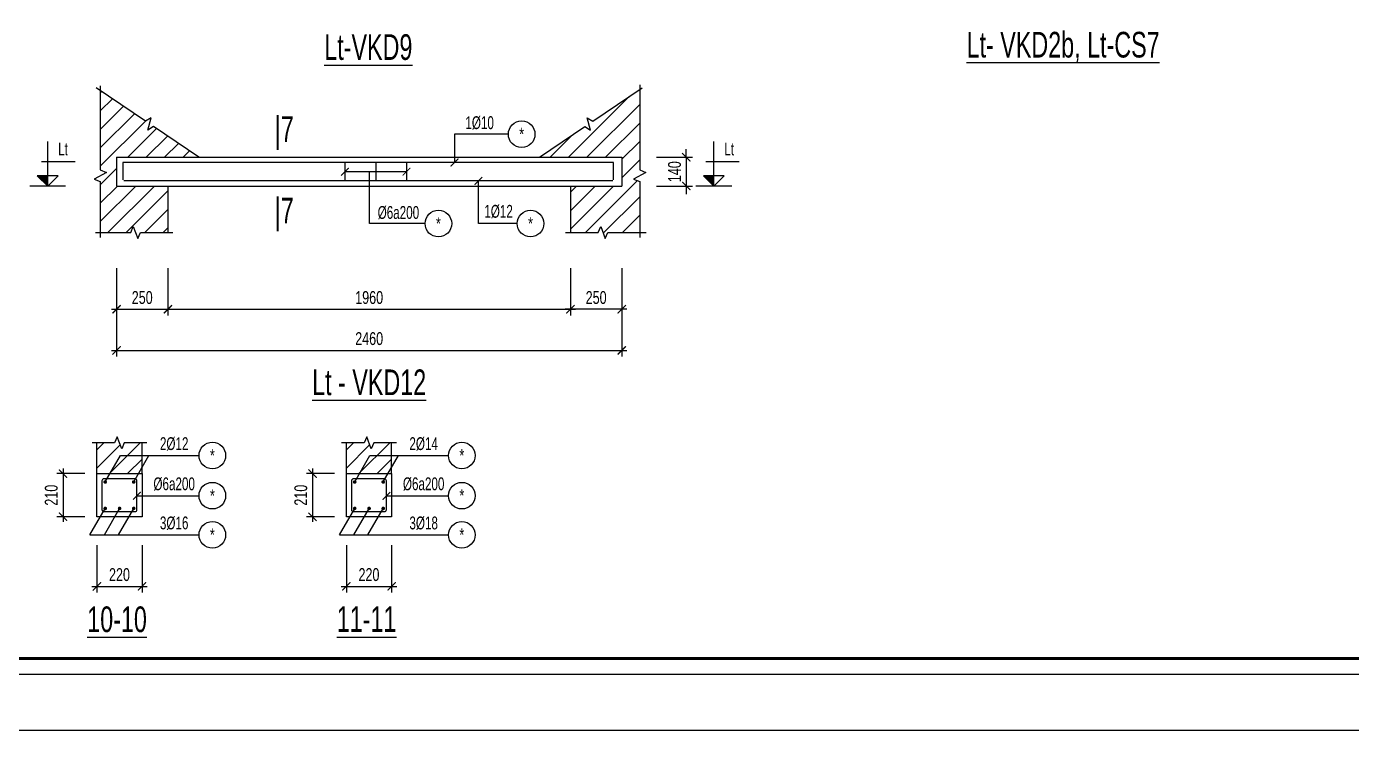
# Model space of a CAD drawing. Header units: millimetres. Extents: x 0 to 42050, y 0 to 14850.
# Drawn here: x 11317 to 17768, y 0 to 3427 of the extents above; entities that cross this region are included whole.
import ezdxf
from ezdxf.enums import TextEntityAlignment as Align

# ---------------------------------------------------------------- set-up
doc = ezdxf.new("R2010")
doc.units = ezdxf.units.MM
doc.header["$LTSCALE"] = 3
doc.header["$PDSIZE"] = -2
doc.layers.get('0').update_dxf_attribs({"color": 8, "lineweight": 5})
doc.layers.get('Defpoints').update_dxf_attribs({"color": 2})
for name, color, linetype in [('CDC-KHUNGTEN', 9, 'Continuous'), ('CDC.02.DIM', 1, 'Continuous'), ('CDC.03.BORDER', 3, 'Continuous'), ('CDC.05.STEEL', 4, 'Continuous'), ('CDC.06.TEXT', 2, 'Continuous'), ('CDC.10.HATCH', 9, 'Continuous'), ('CDC.11.NOTE', 8, 'Continuous'), ('CDC.14.STEELNUM', 9, 'Continuous')]:
    doc.layers.add(name, color=color, linetype=linetype)
doc.styles.add('arial', font='arial.ttf', dxfattribs={"width": 0.7})
doc.styles.add('KCS_SMTEXT', font='arial.ttf', dxfattribs={"width": 0.7})
doc.dimstyles.new('KCS_DIM25', dxfattribs={"dimscale": 25, "dimtxt": 2.5, "dimasz": 1.6, "dimexe": 1.2, "dimexo": 0, "dimgap": 1, "dimtad": 1, "dimdec": 0, "dimzin": 0, "dimdsep": 46, "dimtxsty": 'KCS_SMTEXT', "dimblk": 'ARCHTICK', "dimcen": 0, "dimdle": 1, "dimclrd": 256, "dimclre": 256, "dimclrt": 2, "dimadec": 0, "dimazin": 0, "dimtfac": 1, "dimtdec": 0, "dimtix": 1, "dimtmove": 2, "dimatfit": 3, "dimfxl": 1, "dimtolj": 1, "dimtzin": 0, "dimarcsym": 0})

# ---------------------------------------------------------------- blocks, each defined once
blk = doc.blocks.new('_ArchTick')
at = {"color": 0, "linetype": 'ByBlock', "const_width": 0.15}
blk.add_lwpolyline([(-0.5, -0.5), (0.5, 0.5)], dxfattribs=at)
blk = doc.blocks.new('*D273')
at = {"layer": 'CDC.02.DIM', "lineweight": -2, "transparency": 16777216}
for p, q in [((11755.6, 2250.6), (11755.6, 2020.6)), ((12005.6, 2250.6), (12005.6, 2020.6)), ((11730.6, 2050.6), (12030.6, 2050.6))]:
    blk.add_line(p, q, dxfattribs=at)
at = {"layer": 'Defpoints', "color": 0, "transparency": 16777216}
for p in [(11755.6, 2250.6), (12005.6, 2250.6), (12005.6, 2050.6)]:
    blk.add_point(p, dxfattribs=at)
at = {"layer": 'CDC.02.DIM', "lineweight": -2, "transparency": 16777216, "xscale": 40, "yscale": 40, "zscale": 40, "rotation": 180}
blk.add_blockref('_ArchTick', (11755.6, 2050.6), dxfattribs=at)
at = {"layer": 'CDC.02.DIM', "lineweight": -2, "transparency": 16777216, "xscale": 40, "yscale": 40, "zscale": 40}
blk.add_blockref('_ArchTick', (12005.6, 2050.6), dxfattribs=at)
at = {"layer": 'CDC.02.DIM', "color": 2, "transparency": 16777216, "insert": (11880.6, 2107.5), "char_height": 62.5, "attachment_point": 5, "style": 'KCS_SMTEXT'}
blk.add_mtext('\\A1;250', dxfattribs=at)
blk = doc.blocks.new('*D274')
at = {"layer": 'CDC.02.DIM', "lineweight": -2, "transparency": 16777216}
for p, q in [((13965.6, 2250.6), (13965.6, 2020.6)), ((14215.6, 2250.6), (14215.6, 2020.6)), ((14240.6, 2050.6), (13940.6, 2050.6))]:
    blk.add_line(p, q, dxfattribs=at)
at = {"layer": 'Defpoints', "color": 0, "transparency": 16777216}
for p in [(13965.6, 2250.6), (14215.6, 2250.6), (13965.6, 2050.6)]:
    blk.add_point(p, dxfattribs=at)
at = {"layer": 'CDC.02.DIM', "lineweight": -2, "transparency": 16777216, "xscale": 40, "yscale": 40, "zscale": 40, "rotation": 180}
blk.add_blockref('_ArchTick', (13965.6, 2050.6), dxfattribs=at)
at = {"layer": 'CDC.02.DIM', "lineweight": -2, "transparency": 16777216, "xscale": 40, "yscale": 40, "zscale": 40}
blk.add_blockref('_ArchTick', (14215.6, 2050.6), dxfattribs=at)
at = {"layer": 'CDC.02.DIM', "color": 2, "transparency": 16777216, "insert": (14090.6, 2107.5), "char_height": 62.5, "attachment_point": 5, "style": 'KCS_SMTEXT'}
blk.add_mtext('\\A1;250', dxfattribs=at)
blk = doc.blocks.new('*D275')
at = {"layer": 'CDC.02.DIM', "lineweight": -2, "transparency": 16777216}
for p, q in [((14383.8, 2790.6), (14559.4, 2790.6)), ((14529.4, 2790.6), (14529.4, 2830.6)), ((14529.4, 2790.6), (14529.4, 2650.6)), ((14383.8, 2650.6), (14559.4, 2650.6)), ((14529.4, 2650.6), (14529.4, 2610.6))]:
    blk.add_line(p, q, dxfattribs=at)
at = {"layer": 'Defpoints', "color": 0, "transparency": 16777216}
for p in [(14383.8, 2790.6), (14383.8, 2650.6), (14529.4, 2650.6)]:
    blk.add_point(p, dxfattribs=at)
at = {"layer": 'CDC.02.DIM', "lineweight": -2, "transparency": 16777216, "xscale": 40, "yscale": 40, "zscale": 40}
for p, rotation in [((14529.4, 2790.6), 270), ((14529.4, 2650.6), 90)]:
    blk.add_blockref('_ArchTick', p, dxfattribs=dict(at, rotation=rotation))
at = {"layer": 'CDC.02.DIM', "color": 2, "transparency": 16777216, "insert": (14472.5, 2720.6), "char_height": 62.5, "attachment_point": 5, "rotation": 90, "style": 'KCS_SMTEXT'}
blk.add_mtext('\\A1;140', dxfattribs=at)
blk = doc.blocks.new('*D276')
at = {"layer": 'CDC.02.DIM', "lineweight": -2, "transparency": 16777216}
for p, q in [((12005.6, 2250.6), (12005.6, 2020.6)), ((13965.6, 2250.6), (13965.6, 2020.6)), ((11980.6, 2050.6), (13990.6, 2050.6))]:
    blk.add_line(p, q, dxfattribs=at)
at = {"layer": 'Defpoints', "color": 0, "transparency": 16777216}
for p in [(12005.6, 2250.6), (13965.6, 2250.6), (13965.6, 2050.6)]:
    blk.add_point(p, dxfattribs=at)
at = {"layer": 'CDC.02.DIM', "lineweight": -2, "transparency": 16777216, "xscale": 40, "yscale": 40, "zscale": 40, "rotation": 180}
blk.add_blockref('_ArchTick', (12005.6, 2050.6), dxfattribs=at)
at = {"layer": 'CDC.02.DIM', "lineweight": -2, "transparency": 16777216, "xscale": 40, "yscale": 40, "zscale": 40}
blk.add_blockref('_ArchTick', (13965.6, 2050.6), dxfattribs=at)
at = {"layer": 'CDC.02.DIM', "color": 2, "transparency": 16777216, "insert": (12985.6, 2107.5), "char_height": 62.5, "attachment_point": 5, "style": 'KCS_SMTEXT'}
blk.add_mtext('\\A1;1960', dxfattribs=at)
blk = doc.blocks.new('*D277')
at = {"layer": 'CDC.02.DIM', "lineweight": -2, "transparency": 16777216}
for p, q in [((11755.6, 2250.6), (11755.6, 1820.6)), ((14215.6, 2250.6), (14215.6, 1820.6)), ((11730.6, 1850.6), (14240.6, 1850.6))]:
    blk.add_line(p, q, dxfattribs=at)
at = {"layer": 'Defpoints', "color": 0, "transparency": 16777216}
for p in [(11755.6, 2250.6), (14215.6, 2250.6), (14215.6, 1850.6)]:
    blk.add_point(p, dxfattribs=at)
at = {"layer": 'CDC.02.DIM', "lineweight": -2, "transparency": 16777216, "xscale": 40, "yscale": 40, "zscale": 40, "rotation": 180}
blk.add_blockref('_ArchTick', (11755.6, 1850.6), dxfattribs=at)
at = {"layer": 'CDC.02.DIM', "lineweight": -2, "transparency": 16777216, "xscale": 40, "yscale": 40, "zscale": 40}
blk.add_blockref('_ArchTick', (14215.6, 1850.6), dxfattribs=at)
at = {"layer": 'CDC.02.DIM', "color": 2, "transparency": 16777216, "insert": (12985.6, 1907.5), "char_height": 62.5, "attachment_point": 5, "style": 'KCS_SMTEXT'}
blk.add_mtext('\\A1;2460', dxfattribs=at)
blk = doc.blocks.new('*D301')
at = {"layer": 'CDC.02.DIM', "lineweight": -2, "transparency": 16777216}
for p, q in [((11659.8, 901.7), (11659.8, 671.7)), ((11880, 901.7), (11880, 671.7)), ((11634.8, 701.7), (11905, 701.7))]:
    blk.add_line(p, q, dxfattribs=at)
at = {"layer": 'Defpoints', "color": 0, "transparency": 16777216}
for p in [(11659.8, 901.7), (11880, 901.7), (11880, 701.7)]:
    blk.add_point(p, dxfattribs=at)
at = {"layer": 'CDC.02.DIM', "lineweight": -2, "transparency": 16777216, "xscale": 40, "yscale": 40, "zscale": 40, "rotation": 180}
blk.add_blockref('_ArchTick', (11659.8, 701.7), dxfattribs=at)
at = {"layer": 'CDC.02.DIM', "lineweight": -2, "transparency": 16777216, "xscale": 40, "yscale": 40, "zscale": 40}
blk.add_blockref('_ArchTick', (11880, 701.7), dxfattribs=at)
at = {"layer": 'CDC.02.DIM', "color": 2, "transparency": 16777216, "insert": (11769.9, 810.7), "char_height": 62.5, "attachment_point": 5, "style": 'KCS_SMTEXT'}
blk.add_mtext('\\A1;\\P220', dxfattribs=at)
blk = doc.blocks.new('*D302')
at = {"layer": 'CDC.02.DIM', "lineweight": -2, "transparency": 16777216}
for p, q in [((11601.3, 1250.6), (11465, 1250.6)), ((11495, 1275.6), (11495, 1015.6)), ((11601.3, 1040.6), (11465, 1040.6))]:
    blk.add_line(p, q, dxfattribs=at)
at = {"layer": 'Defpoints', "color": 0, "transparency": 16777216}
for p in [(11601.3, 1250.6), (11495, 1040.6), (11601.3, 1040.6)]:
    blk.add_point(p, dxfattribs=at)
at = {"layer": 'CDC.02.DIM', "lineweight": -2, "transparency": 16777216, "xscale": 40, "yscale": 40, "zscale": 40}
for p, rotation in [((11495, 1250.6), 90), ((11495, 1040.6), 270)]:
    blk.add_blockref('_ArchTick', p, dxfattribs=dict(at, rotation=rotation))
at = {"layer": 'CDC.02.DIM', "color": 2, "transparency": 16777216, "insert": (11438.1, 1145.6), "char_height": 62.5, "attachment_point": 5, "rotation": 90, "style": 'KCS_SMTEXT'}
blk.add_mtext('\\A1;210', dxfattribs=at)
blk = doc.blocks.new('*D304')
at = {"layer": 'CDC.02.DIM', "lineweight": -2, "transparency": 16777216}
for p, q in [((12874.5, 901.7), (12874.5, 671.7)), ((13094.7, 901.7), (13094.7, 671.7)), ((12849.5, 701.7), (13119.7, 701.7))]:
    blk.add_line(p, q, dxfattribs=at)
at = {"layer": 'Defpoints', "color": 0, "transparency": 16777216}
for p in [(12874.5, 901.7), (13094.7, 901.7), (13094.7, 701.7)]:
    blk.add_point(p, dxfattribs=at)
at = {"layer": 'CDC.02.DIM', "lineweight": -2, "transparency": 16777216, "xscale": 40, "yscale": 40, "zscale": 40, "rotation": 180}
blk.add_blockref('_ArchTick', (12874.5, 701.7), dxfattribs=at)
at = {"layer": 'CDC.02.DIM', "lineweight": -2, "transparency": 16777216, "xscale": 40, "yscale": 40, "zscale": 40}
blk.add_blockref('_ArchTick', (13094.7, 701.7), dxfattribs=at)
at = {"layer": 'CDC.02.DIM', "color": 2, "transparency": 16777216, "insert": (12984.6, 810.7), "char_height": 62.5, "attachment_point": 5, "style": 'KCS_SMTEXT'}
blk.add_mtext('\\A1;\\P220', dxfattribs=at)
blk = doc.blocks.new('*D305')
at = {"layer": 'CDC.02.DIM', "lineweight": -2, "transparency": 16777216}
for p, q in [((12816, 1250.6), (12679.8, 1250.6)), ((12709.8, 1275.6), (12709.8, 1015.6)), ((12816, 1040.6), (12679.8, 1040.6))]:
    blk.add_line(p, q, dxfattribs=at)
at = {"layer": 'Defpoints', "color": 0, "transparency": 16777216}
for p in [(12816, 1250.6), (12709.8, 1040.6), (12816, 1040.6)]:
    blk.add_point(p, dxfattribs=at)
at = {"layer": 'CDC.02.DIM', "lineweight": -2, "transparency": 16777216, "xscale": 40, "yscale": 40, "zscale": 40}
for p, rotation in [((12709.8, 1250.6), 90), ((12709.8, 1040.6), 270)]:
    blk.add_blockref('_ArchTick', p, dxfattribs=dict(at, rotation=rotation))
at = {"layer": 'CDC.02.DIM', "color": 2, "transparency": 16777216, "insert": (12652.9, 1145.6), "char_height": 62.5, "attachment_point": 5, "rotation": 90, "style": 'KCS_SMTEXT'}
blk.add_mtext('\\A1;210', dxfattribs=at)
blk = doc.blocks.new('Khung tên chuẩn')
at = {"layer": 'CDC-KHUNGTEN', "color": 8}
blk.add_lwpolyline([(75096, 1100), (83000, 1100), (83000, 58300), (3000, 58300), (3000, 1100), (75096, 1100)], dxfattribs=at)
at = {"layer": 'CDC-KHUNGTEN', "color": 255, "lineweight": 60}
blk.add_lwpolyline([(74900, 1400), (74900, 58000), (3300, 58000), (3300, 1400), (74900, 1400)], close=True, dxfattribs=at)
at = {"layer": 'Defpoints', "color": 1, "ltscale": 0.2}
blk.add_lwpolyline([(0, 0), (0, 59400), (84100, 59400), (84100, 0), (0, 0)], close=True, dxfattribs=at)

msp = doc.modelspace()

# ---------------------------------------------------------------- hatches: boundary and pattern name
at = {"layer": 'CDC.10.HATCH'}
h = msp.add_hatch(dxfattribs=at)
h.set_pattern_fill('ANSI31', color=256, scale=20, style=0)
h.set_pattern_definition([(45, (-52228.24, -1349.565), (-44.90128, 44.90128), [])])
h.paths.add_polyline_path([(11935.5, 2939.9), (11908.5, 2922.7), (11923.8, 2983.3), (11896.7, 2966.2), (11676.6, 3115.5), (11676.6, 2729.2), (11706.2, 2716.4), (11647, 2684.8), (11676.6, 2672), (11676.6, 2424.3), (11824.4, 2424.3), (11837.2, 2453.9), (11858.8, 2394.7), (11871.6, 2424.3), (12005.6, 2424.3), (12005.6, 2650.6), (11755.6, 2650.6), (11755.6, 2790.6), (12155.6, 2790.6)])
h = msp.add_hatch(dxfattribs=at)
h.set_pattern_fill('ANSI31', color=256, scale=20, style=0)
h.set_pattern_definition([(45, (-51968.24, -1349.565), (-44.90128, 44.90128), [])])
h.paths.add_polyline_path([(14302.6, 3120.8), (14074.6, 2966.2), (14047.5, 2983.3), (14062.8, 2922.7), (14035.8, 2939.9), (13815.6, 2790.6), (14215.6, 2790.6), (14215.6, 2650.6), (13965.6, 2650.6), (13965.6, 2424.3), (14099.8, 2424.3), (14112.7, 2453.9), (14134.2, 2394.7), (14147.1, 2424.3), (14302.6, 2424.3), (14302.6, 2672), (14273, 2684.8), (14332.2, 2716.4), (14302.6, 2729.2)])
h = msp.add_hatch(dxfattribs=at)
h.set_pattern_fill('ANSI31', color=256, scale=500, style=0)
h.set_pattern_definition([(45, (-171243, 115094.627), (-44.194174, 44.194174), [])])
h.paths.add_polyline_path([(11774.8, 1338.6), (11880, 1338.6), (11880, 1400.6), (11793.3, 1400.6), (11780.6, 1371.2), (11759.2, 1429.9), (11746.4, 1400.6), (11659.8, 1400.6), (11659.8, 1250.6), (11724, 1250.6)])
h.paths.add_polyline_path([(11880, 1338.6), (11774.8, 1338.6), (11724, 1250.6), (11862.7, 1250.6), (11880, 1280.4)], flags=17)
h.paths.add_polyline_path([(11880, 1280.4), (11862.7, 1250.6), (11880, 1250.6)])
h = msp.add_hatch(dxfattribs=at)
h.set_pattern_fill('ANSI31', color=256, scale=500, style=0)
h.set_pattern_definition([(45, (-170028.27, 115094.627), (-44.194174, 44.194174), [])])
h.paths.add_polyline_path([(12989.5, 1338.6), (13094.7, 1338.6), (13094.7, 1400.6), (13008, 1400.6), (12995.3, 1371.2), (12973.9, 1429.9), (12961.2, 1400.6), (12874.5, 1400.6), (12874.5, 1250.6), (12938.7, 1250.6)])
h.paths.add_polyline_path([(13094.7, 1338.6), (12989.5, 1338.6), (12938.7, 1250.6), (13077.4, 1250.6), (13094.7, 1280.4)], flags=17)
h.paths.add_polyline_path([(13094.7, 1280.4), (13077.4, 1250.6), (13094.7, 1250.6)])

# ---------------------------------------------------------------- linework, layer by layer
at = {"layer": 'CDC.02.DIM'}
for p, q in [((11420.5, 2650.1), (11420.5, 2867.2)), ((14663.9, 2650.1), (14663.9, 2867.2)), ((11553.4, 2767.8), (11390.2, 2767.8)), ((14787.1, 2767.8), (14623.9, 2767.8)), ((11507.8, 2650.1), (11333.2, 2650.1)), ((11420.5, 2650.1), (11369.8, 2700.8)), ((11471.2, 2700.8), (11369.8, 2700.8)), ((11420.5, 2650.1), (11471.2, 2700.8)), ((14751.2, 2650.1), (14576.6, 2650.1)), ((14663.9, 2650.1), (14613.2, 2700.8)), ((14714.7, 2700.8), (14613.2, 2700.8)), ((14663.9, 2650.1), (14714.7, 2700.8))]:
    msp.add_line(p, q, dxfattribs=at)
for points in [[(11369.8, 2700.8), (11420.5, 2650.1), (11420.5, 2700.8)], [(14613.2, 2700.8), (14663.9, 2650.1), (14663.9, 2700.8)]]:
    msp.add_solid(points, dxfattribs=at)
at = {"layer": 'CDC.03.BORDER'}
for p, q in [((11755.6, 2790.6), (14215.6, 2790.6)), ((11755.6, 2790.6), (11755.6, 2650.6)), ((14215.6, 2790.6), (14215.6, 2650.6)), ((11755.6, 2650.6), (14215.6, 2650.6)), ((12005.6, 2650.6), (12005.6, 2424.3)), ((13965.6, 2650.6), (13965.6, 2424.3)), ((11659.8, 1040.6), (11659.8, 1250.6)), ((11659.8, 1250.6), (11880, 1250.6)), ((11880, 1250.6), (11880, 1040.6)), ((12874.5, 1040.6), (12874.5, 1250.6)), ((12874.5, 1250.6), (13094.7, 1250.6)), ((13094.7, 1250.6), (13094.7, 1040.6)), ((11880, 1040.6), (11659.8, 1040.6)), ((13094.7, 1040.6), (12874.5, 1040.6))]:
    msp.add_line(p, q, dxfattribs=at)
at = {"layer": 'CDC.05.STEEL'}
for p, q in [((12867.3, 2765.6), (12867.3, 2675.6)), ((13017.3, 2765.6), (13017.3, 2675.6)), ((13167.3, 2765.6), (13167.3, 2675.6)), ((14171.4, 2675.6), (11791.9, 2675.6))]:
    msp.add_line(p, q, dxfattribs=at)
msp.add_lwpolyline([(14175.4, 2680.2), (14175.4, 2765.6), (11786.3, 2765.6), (11786.3, 2680.2)], dxfattribs=at)
for points in [[(11684.8, 1075.6, 0.414214), (11694.8, 1065.6), (11845, 1065.6, 0.414214), (11855, 1075.6), (11855, 1215.6, 0.414214), (11845, 1225.6), (11694.8, 1225.6, 0.414214), (11684.8, 1215.6)], [(12899.5, 1075.6, 0.414214), (12909.5, 1065.6), (13059.7, 1065.6, 0.414214), (13069.7, 1075.6), (13069.7, 1215.6, 0.414214), (13059.7, 1225.6), (12909.5, 1225.6, 0.414214), (12899.5, 1215.6)]]:
    msp.add_lwpolyline(points, format="xyb", close=True, dxfattribs=at)
at = {"layer": 'CDC.05.STEEL', "const_width": 8.75}
for points in [[(11696.1, 1209.9, -1), (11704.9, 1209.9, -1)], [(11843.6, 1209.9, 1), (11834.9, 1209.9, 1)], [(12910.9, 1209.9, -1), (12919.6, 1209.9, -1)], [(13058.4, 1209.9, 1), (13049.6, 1209.9, 1)], [(11696.1, 1081.2, 1), (11704.9, 1081.2, 1)], [(11774.9, 1081.2, -1), (11766.2, 1081.2, -1)], [(11843.6, 1081.2, -1), (11834.9, 1081.2, -1)], [(12910.9, 1081.2, 1), (12919.6, 1081.2, 1)], [(12989.6, 1081.2, -1), (12980.9, 1081.2, -1)], [(13058.4, 1081.2, -1), (13049.6, 1081.2, -1)]]:
    msp.add_lwpolyline(points, format="xyb", close=True, dxfattribs=at)
at = {"layer": 'CDC.11.NOTE'}
for p, q in [((13167.3, 2720.6), (12867.3, 2720.6)), ((11659.8, 1250.6), (11659.8, 1400.6)), ((11880, 1250.6), (11880, 1400.6)), ((12874.5, 1250.6), (12874.5, 1400.6)), ((13094.7, 1250.6), (13094.7, 1400.6)), ((11700.5, 1209.9), (11774.8, 1338.6)), ((11774.8, 1338.6), (12157.3, 1338.6)), ((11839.3, 1209.9), (11913.5, 1338.6)), ((12915.2, 1209.9), (12989.5, 1338.6)), ((12989.5, 1338.6), (13372, 1338.6)), ((13054, 1209.9), (13128.3, 1338.6)), ((11855, 1143.2), (12157.3, 1143.2)), ((13069.7, 1143.2), (13372, 1143.2)), ((11626.2, 952.5), (11700.5, 1081.2)), ((11696.2, 952.5), (11770.5, 1081.2)), ((11765, 952.5), (11839.3, 1081.2)), ((12840.9, 952.5), (12915.2, 1081.2)), ((12911, 952.5), (12985.3, 1081.2)), ((12979.7, 952.5), (13054, 1081.2)), ((11626.2, 952.5), (12157.3, 952.5)), ((12840.9, 952.5), (13372, 952.5))]:
    msp.add_line(p, q, dxfattribs=at)
for points in [[(11676.6, 3138.5), (11676.6, 2729.2), (11706.2, 2716.4), (11647, 2684.8), (11676.6, 2672), (11676.6, 2400.7)], [(12155.6, 2790.6), (11935.5, 2939.9), (11908.5, 2922.7), (11923.8, 2983.3), (11896.7, 2966.2), (11657.2, 3128.6)], [(13815.6, 2790.6), (14035.8, 2939.9), (14062.8, 2922.7), (14047.5, 2983.3), (14074.6, 2966.2), (14314.1, 3128.6)], [(14302.6, 3143.8), (14302.6, 2729.2), (14332.2, 2716.4), (14273, 2684.8), (14302.6, 2672), (14302.6, 2400.7)], [(13663.3, 2902.8), (13400.8, 2902.8), (13400.8, 2765.6)], [(13257.8, 2467.8), (12987.7, 2467.8), (12987.7, 2720.6)], [(13706.5, 2467.8), (13517.6, 2467.8), (13517.6, 2675.6)], [(11653.9, 2424.3), (11824.4, 2424.3), (11837.2, 2453.9), (11858.8, 2394.7), (11871.6, 2424.3), (12029.3, 2424.3)], [(13942, 2424.3), (14099.8, 2424.3), (14112.7, 2453.9), (14134.2, 2394.7), (14147.1, 2424.3), (14334.5, 2424.3)], [(11903.4, 1400.6), (11793.3, 1400.6), (11780.6, 1371.2), (11759.2, 1429.9), (11746.4, 1400.6), (11636.4, 1400.6)], [(13118.1, 1400.6), (13008, 1400.6), (12995.3, 1371.2), (12973.9, 1429.9), (12961.2, 1400.6), (12851.1, 1400.6)]]:
    msp.add_lwpolyline(points, dxfattribs=at)
at = {"layer": 'CDC.14.STEELNUM'}
for centre in [(13728.1, 2902.8, 0), (13322.6, 2467.8, 0), (13771.3, 2467.8, 0), (12222.1, 1338.6, 0), (13436.8, 1338.6, 0), (12222.1, 1143.2, 0), (13436.8, 1143.2, 0), (12222.1, 952.5, 0), (13436.8, 952.5, 0)]:
    msp.add_circle(centre, 64.8, dxfattribs=at)

# ---------------------------------------------------------------- block references
at = {"xscale": 0.2500000001291493, "yscale": 0.2500000001291493, "zscale": 0.2500000001291493}
msp.add_blockref('Khung tên chuẩn', (0, 0), dxfattribs=at)
at = {"layer": 'CDC.11.NOTE', "xscale": 37.5, "yscale": 37.5, "zscale": 37.5}
for p in [(13400.8, 2765.6), (12867.3, 2720.6), (13167.3, 2720.6), (13517.6, 2675.6), (11855, 1142.5), (13069.7, 1142.5)]:
    msp.add_blockref('_ArchTick', p, dxfattribs=at)

# ---------------------------------------------------------------- texts
at = {"layer": 'CDC.02.DIM', "style": 'arial', "width": 0.65}
for p in [(11495.1, 2830.8), (14738.5, 2830.8)]:
    msp.add_text('Lt', height=62.5, dxfattribs=at).set_placement(p, align=Align.MIDDLE)
at = {"layer": 'CDC.06.TEXT', "style": 'arial', "width": 0.65}
for s, height, p in [('%%ULt-VKD9', 125, (12981.6, 3327.2)), ('%%ULt- VKD2b, Lt-CS7', 125, (16364.2, 3330.5)), ('|7', 125, (12571.9, 2911.5)), ('1%%C10', 62.5, (13523.4, 2959.2)), ('|7', 125, (12571.9, 2514.9)), ('%%C6a200', 62.5, (13128, 2522)), ('1%%C12', 62.5, (13615.6, 2527.6)), ('%%ULt - VKD12', 125, (12985.6, 1695.4)), ('2%%C12', 62.5, (12036.2, 1396.6)), ('2%%C14', 62.5, (13250.9, 1396.6)), ('%%C6a200', 62.5, (12036.2, 1201.1)), ('%%C6a200', 62.5, (13250.9, 1201.1)), ('3%%C16', 62.5, (12036.2, 1010.5)), ('3%%C18', 62.5, (13250.9, 1010.5)), ('%%U10-10', 125, (11758.1, 541.5)), ('%%U11-11', 125, (12972.8, 542.6))]:
    msp.add_text(s, height=height, dxfattribs=at).set_placement(p, align=Align.MIDDLE)
at = {"layer": 'CDC.14.STEELNUM', "style": 'arial', "width": 0.7}
for p in [(13728.1, 2902.8, 0), (13322.6, 2467.8, 0), (13771.3, 2467.8, 0), (12222.1, 1338.6, 0), (13436.8, 1338.6, 0), (12222.1, 1143.2, 0), (13436.8, 1143.2, 0), (12222.1, 952.5, 0), (13436.8, 952.5, 0)]:
    msp.add_text('*', height=62.5, dxfattribs=at).set_placement(p, align=Align.MIDDLE_CENTER)

# ---------------------------------------------------------------- dimensions: what is measured, and where the dimension line sits
at = {"layer": 'CDC.02.DIM'}
for base, p1, p2, angle, picture, middle in [((14529.4, 2650.6), (14383.8, 2790.6), (14383.8, 2650.6), 90, '*D275', (14472.5, 2720.6)), ((12005.6, 2050.6), (11755.6, 2250.6), (12005.6, 2250.6), 180, '*D273', (11880.6, 2107.5)), ((11495, 1040.6), (11601.3, 1250.6), (11601.3, 1040.6), 90, '*D302', (11438.1, 1145.6)), ((12709.8, 1040.6), (12816, 1250.6), (12816, 1040.6), 90, '*D305', (12652.9, 1145.6))]:
    dim = msp.add_linear_dim(base=base, p1=p1, p2=p2, angle=angle, dimstyle='KCS_DIM25', dxfattribs=at)
    dim.commit()
    dim.dimension.update_dxf_attribs({"geometry": picture, "text_midpoint": middle})
for base, p1, p2, picture, middle in [((14215.6, 1850.6), (11755.6, 2250.6), (14215.6, 2250.6), '*D277', (12985.6, 1907.5)), ((13965.6, 2050.6), (12005.6, 2250.6), (13965.6, 2250.6), '*D276', (12985.6, 2107.5)), ((13965.6, 2050.6), (14215.6, 2250.6), (13965.6, 2250.6), '*D274', (14090.6, 2107.5))]:
    dim = msp.add_linear_dim(base=base, p1=p1, p2=p2, dimstyle='KCS_DIM25', dxfattribs=at)
    dim.commit()
    dim.dimension.update_dxf_attribs({"geometry": picture, "text_midpoint": middle})
for base, p1, p2, picture, middle in [((11880, 701.7), (11659.8, 901.7), (11880, 901.7), '*D301', (11769.9, 810.7)), ((13094.7, 701.7), (12874.5, 901.7), (13094.7, 901.7), '*D304', (12984.6, 810.7))]:
    dim = msp.add_linear_dim(base=base, p1=p1, p2=p2, text='\\P<>', dimstyle='KCS_DIM25', dxfattribs=at)
    dim.commit()
    dim.dimension.update_dxf_attribs({"geometry": picture, "text_midpoint": middle})

doc.saveas('drawing.dxf')
